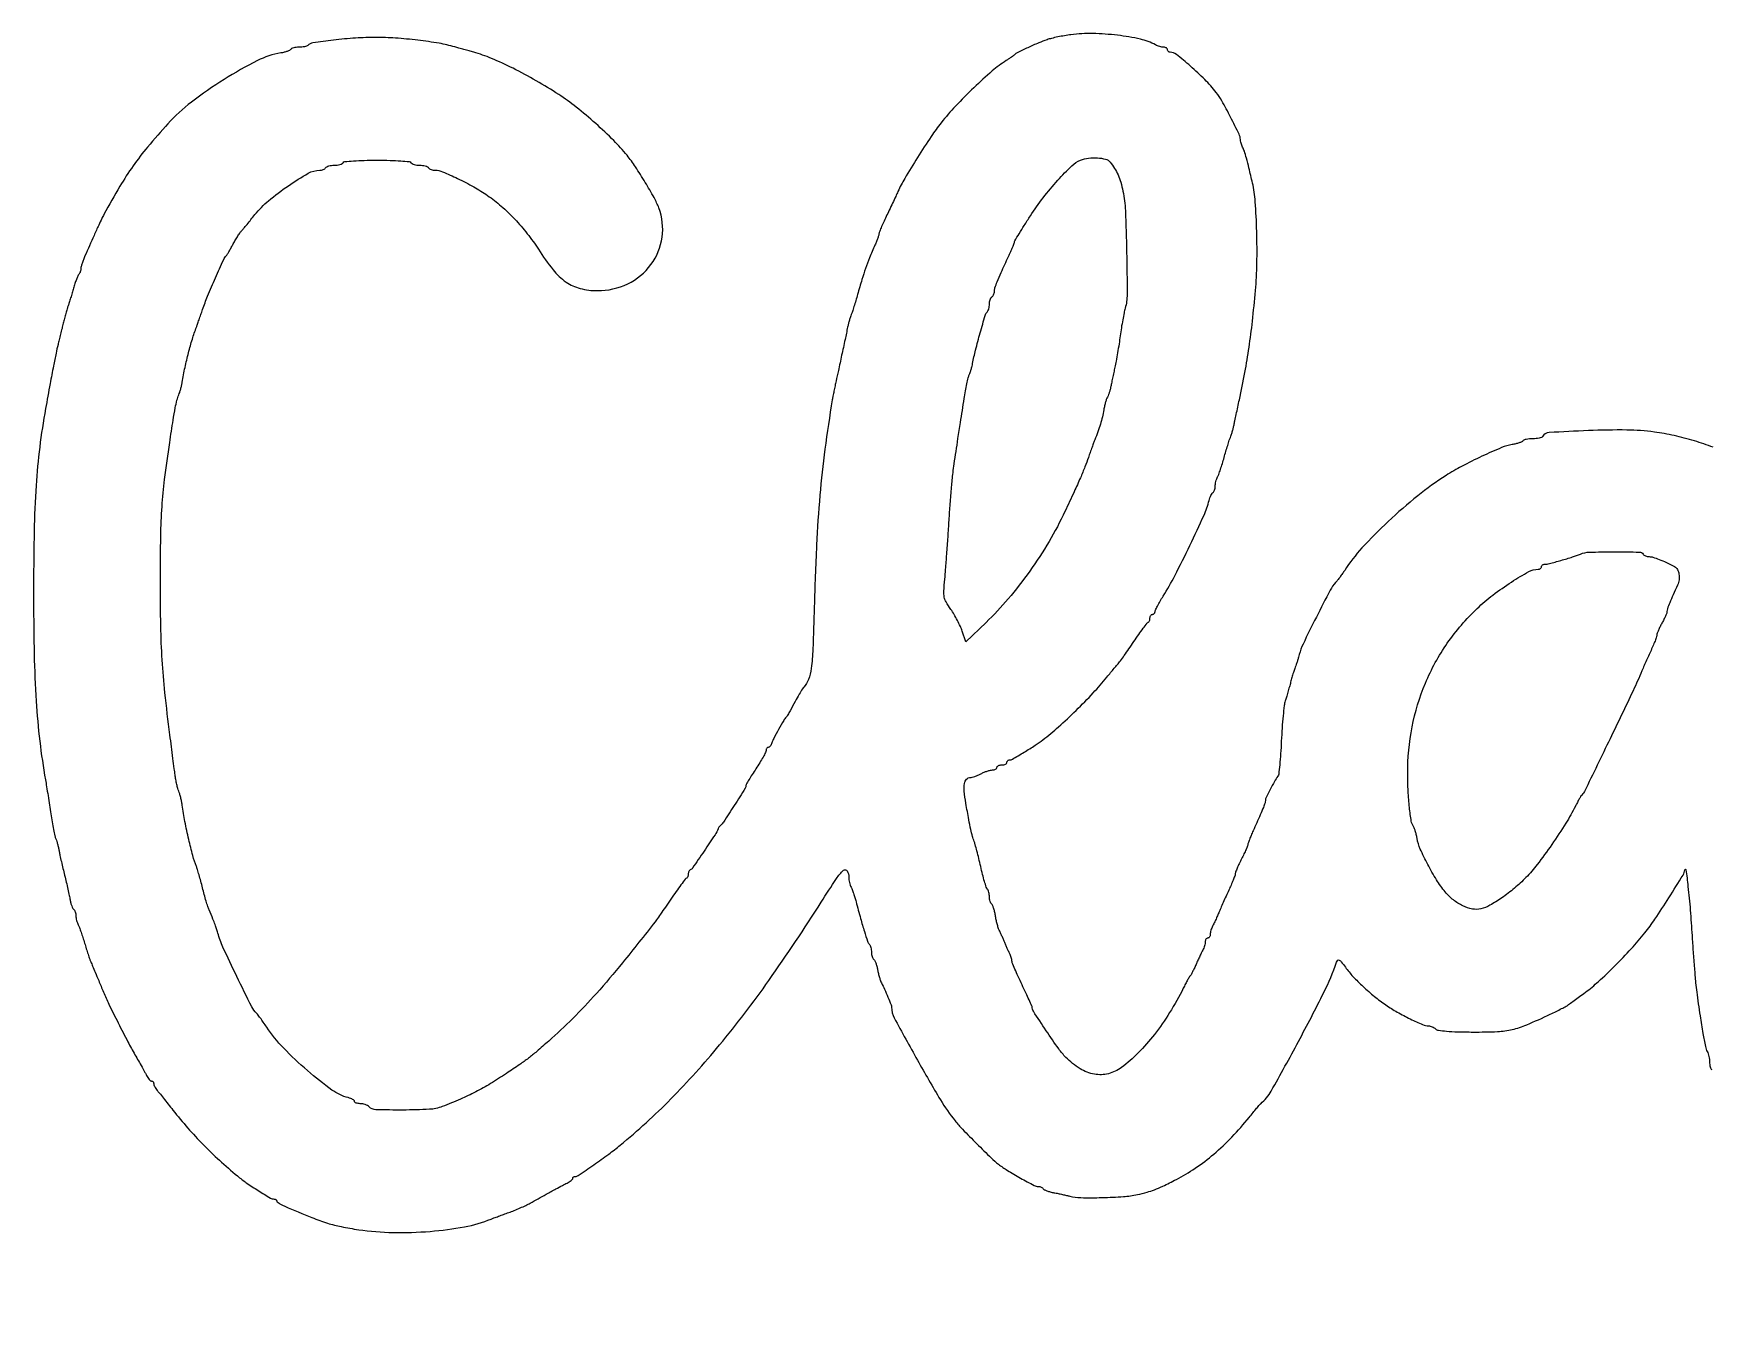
# Model space of a CAD drawing. Extents: x 1 to 218, y 1 to 45.
# Drawn here: x 0.9 to 57.5, y 0.8 to 44.6 of the extents above; entities that cross this region are included whole.
import ezdxf

# ---------------------------------------------------------------- set-up
doc = ezdxf.new("R2010")
doc.units = 0

msp = doc.modelspace()

# ---------------------------------------------------------------- linework, layer by layer
for points in [[(88.406963, 14.735047, 0.000001), (89.111667, 15.082337, 0.004139)], [(87.218272, 14.149251, 0.000001), (87.760338, 14.416383, 0.000002)], [(57.519023, 30.614107, 0.018929), (56.888415, 30.830251, 0.01827), (56.207871, 31.008245, 0.020465), (55.541333, 31.128403, 0.032178), (54.611547, 31.196489, 0.012278), (53.312481, 31.175977, 0.005107), (51.98859, 31.108988, 0.243777), (51.766264, 30.976023, -0.170634), (51.731349, 30.947834, -0.031307), (51.650424, 30.924686, -0.030453), (51.547927, 30.908658, -0.023562), (51.435, 30.903333, 0.023836), (51.322035, 30.897945, 0.030712), (51.219421, 30.881729, 0.031675), (51.138394, 30.858302, 0.169709), (51.103207, 30.829788, -0.149716), (51.067161, 30.798173, -0.022868), (50.977288, 30.762585, -0.023864), (50.863996, 30.729565, -0.018656), (50.738376, 30.704288, 0.059373), (50.38213, 30.601899, 0.009598), (49.721632, 30.308782, 0.011373), (49.038327, 29.970571, 0.022009), (48.511244, 29.664311, 0.026664), (47.555214, 28.976447, 0.018948), (46.557857, 28.110653, 0.019156), (45.675723, 27.2184, 0.042322), (45.091402, 26.460507, -0.010628), (45.018619, 26.352611, -0.00791), (44.933918, 26.23657, -0.008002), (44.850521, 26.129635, -0.017919), (44.783049, 26.051799, 0.067681), (44.603356, 25.797343, 0.003354), (44.135397, 24.882919, 0.003966), (43.686875, 23.973905, 0.052359), (43.560089, 23.622, -0.010209), (43.535086, 23.528616, -0.006825), (43.502845, 23.422769, -0.006874), (43.46877, 23.32099, -0.01341), (43.438329, 23.241, 0.017869), (43.404956, 23.150894, 0.005165), (43.35987, 23.00949, 0.005187), (43.312323, 22.848953, 0.005511), (43.269103, 22.690667, -0.003196), (43.225015, 22.526205, -0.002448), (43.174792, 22.346973, -0.002475), (43.12613, 22.179669, -0.005855), (43.087811, 22.055667, 0.047329), (43.053107, 21.898132, 0.006038), (43.014925, 21.552958, 0.007026), (42.980226, 21.141043, 0.005797), (42.954501, 20.701, -0.005083), (42.930098, 20.273098, -0.007536), (42.899259, 19.898783, -0.003839), (42.866079, 19.583807, -0.134691), (42.838831, 19.515667, 0.031935), (42.722433, 19.339669, 0.010992), (42.57643, 19.071451, 0.006872), (42.440531, 18.799052, 0.112729), (42.418, 18.700387, -0.080038), (42.403868, 18.612668, -0.015966), (42.349077, 18.463219, -0.008141), (42.243199, 18.212523, -0.001027), (42.004518, 17.675089, 0.005473), (41.935854, 17.516698, 0.00753), (41.877865, 17.372787, 0.005075), (41.832467, 17.251383, 0.085757), (41.824979, 17.209423, -0.097377), (41.816475, 17.167394, -0.005204), (41.762656, 17.041573, -0.007995), (41.694288, 16.892732, -0.005729), (41.613312, 16.728484, 0.007438), (41.532379, 16.562898, 0.009894), (41.464073, 16.409925, 0.00749), (41.411709, 16.280774, 0.092819), (41.402, 16.228923, -0.086728), (41.392856, 16.176601, -0.00678), (41.342793, 16.043439, -0.00908), (41.277642, 15.885536, -0.006816), (41.200445, 15.714106, 0.002658), (41.11296, 15.524067, 0.001877), (41.016615, 15.309683, 0.001894), (40.926059, 15.104047, 0.003995), (40.857676, 14.943667, -0.004274), (40.797702, 14.803224, -0.004052), (40.734279, 14.661297, -0.004025), (40.676143, 14.536647, -0.014213), (40.635898, 14.457982, 0.031059), (40.605047, 14.392313, 0.023074), (40.578999, 14.316507, 0.023498), (40.561038, 14.242419, 0.047749), (40.555333, 14.182816, -0.064244), (40.549012, 14.133822, -0.081991), (40.530462, 14.09231, -0.098698), (40.502955, 14.064538, -0.149454), (40.470667, 14.054667, 0.149454), (40.438378, 14.044795, 0.098698), (40.410871, 14.017023, 0.081991), (40.392321, 13.975512, 0.064244), (40.386, 13.926518, -0.047749), (40.380295, 13.866914, -0.023498), (40.362334, 13.792826, -0.023074), (40.336287, 13.71702, -0.031059), (40.305435, 13.651351, 0.012041), (40.264775, 13.572719, 0.003382), (40.205103, 13.448037, 0.003408), (40.139531, 13.306109, 0.003585), (40.077013, 13.165667, -0.006482), (40.016972, 13.032865, -0.008663), (39.958858, 12.914048, -0.006388), (39.907473, 12.81654, -0.084477), (39.882411, 12.784667, 0.076713), (39.856077, 12.752217, 0.004619), (39.793545, 12.64285, 0.00683), (39.721768, 12.51036, 0.004988), (39.64553, 12.361333, -0.023098), (39.186037, 11.538076, -0.026732), (38.67263, 10.801483, -0.028746), (38.124968, 10.176604, -0.039951), (37.562661, 9.689537, -0.095146), (37.118337, 9.478051, -0.108867), (36.648958, 9.460374, -0.094846), (36.166213, 9.646706, -0.057038), (35.683931, 10.029931, -0.042635), (35.44453, 10.314055, -0.00641), (35.022021, 10.928807, -0.002975), (34.588211, 11.586097, -0.145366), (34.544, 11.734952, 0.106726), (34.539101, 11.75764, 0.00056), (34.444517, 11.965843, 0.00245), (34.335154, 12.202777, 0.001548), (34.205333, 12.478223, -0.004766), (34.075584, 12.758175, -0.006795), (33.96615, 13.009358, -0.004009), (33.878859, 13.222159, -0.095602), (33.866667, 13.285344, 0.05485), (33.861571, 13.331658, 0.020344), (33.844698, 13.395121, 0.019873), (33.820507, 13.463443, 0.022644), (33.791878, 13.526649, -0.009137), (33.755989, 13.600508, -0.003443), (33.708385, 13.705093, -0.003409), (33.658126, 13.819646, -0.004145), (33.612667, 13.927667, 0.003996), (33.567323, 14.035502, 0.003321), (33.517416, 14.149492, 0.003352), (33.470308, 14.253296, 0.009059), (33.435047, 14.326136, -0.041111), (33.403196, 14.404334, -0.011997), (33.367182, 14.529287, -0.011968), (33.333253, 14.672456, -0.012549), (33.306804, 14.814845, 0.017381), (33.280347, 14.949992, 0.022666), (33.246324, 15.071317, 0.021151), (33.209961, 15.167623, 0.154691), (33.178212, 15.20454, -0.13537), (33.149912, 15.235033, -0.044014), (33.126271, 15.292377, -0.040136), (33.110093, 15.363769, -0.035669), (33.104667, 15.43973, 0.033044), (33.09947, 15.518271, 0.030791), (33.083958, 15.597359, 0.032222), (33.06128, 15.665864, 0.084092), (33.034167, 15.7099, -0.102316), (32.999847, 15.770437, -0.00656), (32.939729, 15.965673, -0.009378), (32.875031, 16.202354, -0.006834), (32.811673, 16.467667, 0.003776), (32.748534, 16.73941, 0.004443), (32.68451, 16.995775, 0.003914), (32.626842, 17.211297, 0.027469), (32.592217, 17.314333, -0.027967), (32.534504, 17.486635, -0.013208), (32.478546, 17.714442, -0.008092), (32.411386, 18.048713, -0.001978), (32.311849, 18.601564, -0.019064), (32.256299, 19.007329, -0.067839), (32.266122, 19.268899, -0.139115), (32.337204, 19.41625, -0.214418), (32.464196, 19.473333, 0.067888), (32.523426, 19.481413, 0.017643), (32.615321, 19.510486, 0.017608), (32.718678, 19.551399, 0.017153), (32.819822, 19.599812, -0.021857), (32.923543, 19.648264, -0.019755), (33.03462, 19.68929, -0.020209), (33.137045, 19.718066, -0.057552), (33.2105, 19.726812, 0.055175), (33.267179, 19.733287, 0.074587), (33.315143, 19.752051, 0.093877), (33.347324, 19.779655, 0.170265), (33.358667, 19.812, -0.191087), (33.371492, 19.844333, -0.088204), (33.408408, 19.871796, -0.068025), (33.463195, 19.890427, -0.048028), (33.528, 19.896667, 0.048028), (33.592805, 19.902906, 0.068025), (33.647592, 19.921537, 0.088204), (33.684508, 19.949001, 0.191087), (33.697333, 19.981333, -0.103937), (33.704122, 20.01364, -0.098969), (33.723399, 20.041129, -0.096718), (33.752196, 20.059551, -0.094347), (33.786067, 20.066, 0.132731), (33.881133, 20.091689, 0.003248), (34.274604, 20.324528, 0.007719), (34.653479, 20.5601, 0.021027), (34.911599, 20.741952, 0.018831), (35.436957, 21.178616, 0.011117), (36.032061, 21.73675, 0.011083), (36.607032, 22.326104, 0.017399), (37.071511, 22.859886, -0.001747), (37.196379, 23.012797, -0.002033), (37.316185, 23.157265, -0.001804), (37.418489, 23.27872, -0.012211), (37.470777, 23.337378, 0.03194), (37.525318, 23.403648, 0.002542), (37.65731, 23.588663, 0.003436), (37.812255, 23.811437, 0.002627), (37.978777, 24.057158, -0.004603), (38.143385, 24.298, -0.006837), (38.292329, 24.505566, -0.003367), (38.421812, 24.67845, -0.126419), (38.459833, 24.708556, 0.12921), (38.484171, 24.728045, 0.058488), (38.50468, 24.763721, 0.052342), (38.518624, 24.808748, 0.048968), (38.523333, 24.856722, -0.068857), (38.529677, 24.902566, -0.085122), (38.548204, 24.941433, -0.099913), (38.575713, 24.967421, -0.140362), (38.608, 24.976667, 0.103937), (38.640306, 24.983456, 0.098969), (38.667796, 25.002732, 0.096718), (38.686218, 25.03153, 0.094347), (38.692667, 25.0654, -0.112308), (38.70515, 25.120276, -0.008492), (38.773854, 25.257446, -0.011371), (38.863188, 25.4194, -0.008401), (38.96905, 25.594567, 0.021014), (39.359678, 26.279366, 0.007153), (39.870283, 27.304633, 0.005785), (40.345467, 28.324052, 0.044708), (40.518421, 28.820457, -0.024597), (40.545268, 28.90878, -0.027445), (40.579854, 28.990778, -0.028293), (40.616702, 29.056561, -0.11299), (40.649379, 29.088797, 0.121756), (40.678292, 29.118322, 0.047879), (40.702551, 29.17027, 0.043722), (40.719098, 29.234056, 0.041633), (40.724667, 29.300812, -0.038817), (40.730424, 29.374863, -0.023638), (40.74808, 29.460873, -0.023619), (40.773823, 29.545, -0.038169), (40.80437, 29.613316, 0.03646), (40.843579, 29.700203, 0.006698), (40.901913, 29.866372, 0.007165), (40.964894, 30.063065, 0.006463), (41.024505, 30.268333, -0.003785), (41.083392, 30.475238, -0.004035), (41.144195, 30.67685, -0.003839), (41.199215, 30.849409, -0.01869), (41.234758, 30.945667, 0.018839), (41.265285, 31.02842, 0.008311), (41.299653, 31.139871, 0.008212), (41.332219, 31.259362, 0.010933), (41.357633, 31.369, -0.00089), (41.386272, 31.504899, -0.000234), (41.432637, 31.722483, -0.000238), (41.485652, 31.970133, -0.000244), (41.538461, 32.215667, 0.007019), (41.724598, 33.14198, 0.009388), (41.865815, 33.987501, 0.008977), (41.979663, 34.8668, 0.005632), (42.082719, 35.898667, 0.017801), (42.131194, 36.817998, 0.011181), (42.125512, 37.894361, 0.010618), (42.076284, 38.900747, 0.038972), (41.982287, 39.531148, 0.002517), (41.862912, 40.038797, 0.008251), (41.77682, 40.372489, 0.011771), (41.707723, 40.601917, 0.040838), (41.647748, 40.744684, -0.026186), (41.618492, 40.808988, -0.021229), (41.59378, 40.880629, -0.021725), (41.57665, 40.948774, -0.05075), (41.571333, 41.001024, 0.114284), (41.531377, 41.173555, 0.004592), (41.241526, 41.752249, 0.007808), (40.946817, 42.305914, 0.04224), (40.75773, 42.588816, 0.02703), (40.372201, 43.021644, 0.017959), (39.887088, 43.476454, 0.012099), (39.413004, 43.870179, 0.168792), (39.206316, 43.942, -0.092633), (39.171839, 43.948443, -0.096207), (39.14253, 43.966871, -0.099299), (39.122915, 43.994362, -0.105836), (39.116, 44.026667, 0.149454), (39.106128, 44.058955, 0.098698), (39.078356, 44.086462, 0.081991), (39.036845, 44.105012, 0.064244), (38.987851, 44.111333, -0.047243), (38.928247, 44.116978, -0.023281), (38.85416, 44.134746, -0.022868), (38.778353, 44.160515, -0.030857), (38.712684, 44.191037, 0.069346), (38.198086, 44.383743, 0.025173), (37.428033, 44.515538, 0.025186), (36.594475, 44.572986, 0.036263), (35.856333, 44.533055, 0.010525), (35.640122, 44.500911, 0.008623), (35.41051, 44.457731, 0.00873), (35.200721, 44.410688, 0.022644), (35.052, 44.367387, 0.018352), (34.769017, 44.259153, 0.008137), (34.403594, 44.096718, 0.004533), (34.047024, 43.927273, 0.092259), (33.951333, 43.85652, -0.046891), (33.922671, 43.831025, -0.005198), (33.851399, 43.779836, -0.006297), (33.764974, 43.720726, -0.00506), (33.670579, 43.659265, 0.036158), (33.202593, 43.311325, 0.012679), (32.58179, 42.747931, 0.012922), (31.961704, 42.124414, 0.021615), (31.477702, 41.565365, 0.020719), (31.141614, 41.103361, 0.006734), (30.683106, 40.394308, 0.006371), (30.248961, 39.682699, 0.027431), (30.019927, 39.243, -0.002419), (29.944138, 39.077836, -0.000999), (29.840017, 38.854962, -0.000988), (29.72741, 38.616399, -0.001272), (29.622917, 38.397594, 0.005233), (29.529601, 38.198145, 0.007366), (29.450886, 38.018227, 0.004608), (29.388612, 37.866066, 0.095099), (29.379333, 37.817723, -0.076997), (29.372468, 37.773405, -0.008395), (29.339491, 37.675267, -0.01012), (29.29564, 37.559187, -0.008007), (29.243701, 37.435462, 0.006609), (29.061985, 37.005961, 0.012135), (28.927208, 36.650875, 0.011351), (28.804151, 36.274238, 0.00502), (28.657971, 35.771667, -0.003679), (28.598392, 35.564762, -0.003923), (28.537003, 35.36315, -0.003731), (28.481558, 35.190583, -0.018188), (28.445909, 35.094333, 0.018839), (28.415381, 35.01158, 0.008311), (28.381013, 34.900129, 0.008212), (28.348448, 34.780638, 0.010933), (28.323033, 34.671, -0.000915), (28.234342, 34.250244, -0.000456), (28.120532, 33.717564, -0.000442), (28.009277, 33.201386, -0.001344), (27.932372, 32.850667, 0.002962), (27.896865, 32.6862, 0.002305), (27.860144, 32.506973, 0.002331), (27.827466, 32.339601, 0.005653), (27.805316, 32.215667, 0.008705), (27.556632, 30.549186, 0.010914), (27.386834, 28.996113, 0.009824), (27.273143, 27.312415, 0.005269), (27.195588, 25.230667, -0.00283), (27.149396, 23.803724, -0.023185), (27.094508, 23.154794, -0.054335), (27.002544, 22.777862, -0.109821), (26.839333, 22.521333, 0.06344), (26.798773, 22.46893, 0.003251), (26.690907, 22.282907, 0.004507), (26.554083, 22.038273, 0.002068), (26.379902, 21.717, -0.008148), (26.341995, 21.649067, -0.009134), (26.303267, 21.584973, -0.00853), (26.268429, 21.531666, -0.047406), (26.246667, 21.505333, 0.064777), (26.166423, 21.401087, 0.005141), (25.99395, 21.097304, 0.006251), (25.830208, 20.792951, 0.043858), (25.765687, 20.6375, -0.043026), (25.742266, 20.580806, -0.052379), (25.710686, 20.532857, -0.061148), (25.67616, 20.499939, -0.161233), (25.644125, 20.489333, 0.140064), (25.615583, 20.481178, 0.099643), (25.591224, 20.458245, 0.084986), (25.574771, 20.423951, 0.068915), (25.569064, 20.3835, -0.116785), (25.553523, 20.318607, -0.009063), (25.469549, 20.15953, -0.011994), (25.360197, 19.97196, -0.008867), (25.230667, 19.769667, 0.005115), (25.101084, 19.570598, 0.007543), (24.991785, 19.393014, 0.003939), (24.903167, 19.241336, 0.129836), (24.892269, 19.200807, -0.139985), (24.865991, 19.110303, -0.001365), (24.499245, 18.529837, -0.001976), (24.13735, 17.965435, -0.08952), (24.042969, 17.864667, 0.051604), (24.018716, 17.842403, 0.026019), (23.992805, 17.809898, 0.025528), (23.969278, 17.773185, 0.03442), (23.952119, 17.737667, -0.050543), (23.847781, 17.538343, -0.003238), (23.481854, 16.991482, -0.001417), (23.088069, 16.414679, -0.146306), (23.013749, 16.354778, 0.119374), (22.987305, 16.33568, 0.063197), (22.96496, 16.301685, 0.057357), (22.949806, 16.258938, 0.056581), (22.944667, 16.213667, -0.051935), (22.939951, 16.168393, -0.053877), (22.926014, 16.125649, -0.05973), (22.905492, 16.091582, -0.123391), (22.881167, 16.072556, 0.125789), (22.842659, 16.042142, 0.002854), (22.700458, 15.853657, 0.006226), (22.536997, 15.628606, 0.004153), (22.355157, 15.367, -0.000743), (22.173195, 15.101368, -0.001029), (22.00919, 14.863762, -0.000635), (21.8705, 14.664256, -0.012926), (21.826878, 14.605, -0.005394), (20.729663, 13.223571, -0.011505), (19.84608, 12.185186, -0.014199), (19.051371, 11.343051, -0.015955), (18.239577, 10.580606, -0.004022), (17.832173, 10.227509, -0.012784), (17.552036, 10.000742, -0.012827), (17.261164, 9.788984, -0.004071), (16.817057, 9.488088, -0.011429), (16.274141, 9.144304, -0.016396), (15.776878, 8.866913, -0.016187), (15.257641, 8.620129, -0.010737), (14.647333, 8.369378, -0.079223), (14.211058, 8.276278, -0.012167), (13.321671, 8.251551, -0.007784), (12.407299, 8.262621, -0.191793), (12.179249, 8.360833, 0.073222), (12.124685, 8.401413, 0.038686), (12.047337, 8.435578, 0.037474), (11.961054, 8.458873, 0.047231), (11.878733, 8.466667, -0.03692), (11.804156, 8.472181, -0.055607), (11.741203, 8.488841, -0.07293), (11.698146, 8.513233, -0.23145), (11.684, 8.542155, 0.20572), (11.669999, 8.574743, 0.051872), (11.623212, 8.610725, 0.044284), (11.556296, 8.644165, 0.032264), (11.477063, 8.669581, -0.095789), (10.924143, 8.927793, -0.021139), (10.100082, 9.580881, -0.022972), (9.2909, 10.34747, -0.04275), (8.722395, 11.049, 0.002883), (8.609005, 11.21426, 0.004042), (8.505705, 11.360433, 0.002436), (8.417222, 11.48226, 0.053413), (8.387588, 11.514731, -0.096071), (8.218262, 11.735205, -0.003018), (7.714953, 12.757905, -0.005153), (7.247272, 13.748761, -0.041031), (7.07451, 14.224, 0.011352), (7.031363, 14.368928, 0.012581), (6.983016, 14.506816, 0.007686), (6.910924, 14.688494, 0.001573), (6.777588, 15.007167, -0.02284), (6.737914, 15.114599, -0.004975), (6.679908, 15.303368, -0.005174), (6.617171, 15.523335, -0.004938), (6.557981, 15.748, 0.003741), (6.49977, 15.971112, 0.00411), (6.439971, 16.186415, 0.00384), (6.385946, 16.369584, 0.020668), (6.351711, 16.467667, -0.028102), (6.229379, 16.835623, -0.009501), (6.091946, 17.383499, -0.009559), (5.965281, 17.98468, -0.012289), (5.873074, 18.542, 0.014449), (5.851691, 18.667866, 0.011834), (5.821795, 18.801027, 0.012008), (5.788447, 18.922217, 0.03063), (5.756889, 19.007667, -0.037125), (5.724853, 19.097999, -0.011251), (5.689691, 19.239177, -0.011202), (5.657285, 19.399713, -0.011979), (5.632905, 19.558, -0.000041), (5.605961, 19.766055, -0.00001), (5.561054, 20.113096, -0.00001), (5.509458, 20.511955, -0.00001), (5.457638, 20.912667, -0.005428), (5.289672, 22.332773, -0.011409), (5.1964, 23.439786, -0.010913), (5.151427, 24.580183, -0.004551), (5.138358, 26.119667, -0.003824), (5.150795, 27.624866, -0.012799), (5.19175, 28.61094, -0.014404), (5.280374, 29.532122, -0.005908), (5.451316, 30.776333, -0.001547), (5.566813, 31.533119, -0.008361), (5.637692, 31.942925, -0.015209), (5.695528, 32.203519, -0.039733), (5.757333, 32.385, 0.024292), (5.78841, 32.467789, 0.010903), (5.821501, 32.579204, 0.010764), (5.851425, 32.698695, 0.014398), (5.873087, 32.808333, -0.010636), (5.968235, 33.309724, -0.010811), (6.08416, 33.803872, -0.011315), (6.21444, 34.266177, -0.015986), (6.352776, 34.671, 0.004765), (6.386568, 34.763083, 0.001174), (6.44026, 34.914946, 0.001202), (6.50093, 35.089174, 0.001202), (6.560752, 35.263667, -0.016001), (6.731058, 35.716301, -0.006232), (6.994135, 36.331099, -0.002867), (7.272128, 36.949398, -0.092306), (7.366676, 37.084, 0.063322), (7.391164, 37.114912, 0.004586), (7.446745, 37.208841, 0.006362), (7.510774, 37.322662, 0.004769), (7.578477, 37.449544, -0.011101), (7.652314, 37.583799, -0.009904), (7.734803, 37.719916, -0.009989), (7.813811, 37.839302, -0.030125), (7.874, 37.916087, 0.007038), (7.943178, 37.996412, 0.001549), (8.05955, 38.136324, 0.001612), (8.193073, 38.298937, 0.001549), (8.327318, 38.464553, -0.049089), (8.787125, 38.932936, -0.024059), (9.454172, 39.438377, -0.020735), (10.125944, 39.858475, -0.129149), (10.514837, 39.962145, 0.053235), (10.573483, 39.968623, 0.048678), (10.631321, 39.987384, 0.051918), (10.679895, 40.014854, 0.10003), (10.710333, 40.047333, -0.144823), (10.746831, 40.079968, -0.04093), (10.818966, 40.107129, -0.037579), (10.909424, 40.125765, -0.032024), (11.006667, 40.132, 0.032024), (11.103909, 40.138235, 0.037579), (11.194367, 40.156871, 0.04093), (11.266502, 40.184032, 0.144823), (11.303, 40.216667, -0.232996), (11.359733, 40.252188, -0.006909), (11.647519, 40.277508, -0.011895), (12.006867, 40.295545, -0.006591), (12.446, 40.301333, -0.006591), (12.885133, 40.295545, -0.011895), (13.244481, 40.277508, -0.006909), (13.532267, 40.252188, -0.232996), (13.589, 40.216667, 0.144823), (13.625498, 40.184032, 0.04093), (13.697633, 40.156871, 0.037579), (13.788091, 40.138235, 0.032024), (13.885333, 40.132, -0.032024), (13.982576, 40.125765, -0.037579), (14.073034, 40.107129, -0.04093), (14.145169, 40.079968, -0.144823), (14.181667, 40.047333, 0.115841), (14.214081, 40.014843, 0.049307), (14.269558, 39.987538, 0.045225), (14.337181, 39.968935, 0.044547), (14.407392, 39.962667, -0.100357), (14.656912, 39.912075, -0.012456), (15.164254, 39.682462, -0.015585), (15.706421, 39.399461, -0.021716), (16.171333, 39.110782, -0.029806), (16.63443, 38.752344, -0.023749), (17.089922, 38.31439, -0.023115), (17.515241, 37.820877, -0.023924), (17.888022, 37.295667, 0.026546), (18.384115, 36.604428, 0.071098), (18.825125, 36.190889, 0.089899), (19.298381, 35.972703, 0.063253), (19.881276, 35.898667, 0.112503), (20.901767, 36.131227, 0.121615), (21.687226, 36.779721, 0.125775), (22.063809, 37.700185, 0.125315), (21.953284, 38.689836, 0.035778), (21.793339, 39.036687, 0.010034), (21.49476, 39.553756, 0.01055), (21.163627, 40.076291, 0.022036), (20.879912, 40.465413, 0.028191), (20.435428, 40.961657, 0.014134), (19.822531, 41.539225, 0.014096), (19.164195, 42.092917, 0.023165), (18.573927, 42.51857, 0.014472), (17.814471, 42.98367, 0.014803), (17.034996, 43.400382, 0.015706), (16.305662, 43.734811, 0.031201), (15.705667, 43.94445, -0.000267), (15.554442, 43.987003, -0.000172), (15.379435, 44.036413, -0.000173), (15.208445, 44.084817, -0.000328), (15.070667, 44.123969, 0.027509), (14.537429, 44.244621, 0.012075), (13.820535, 44.348109, 0.012033), (13.066008, 44.42012, 0.017953), (12.403667, 44.443433, 0.016576), (11.722854, 44.420366, 0.012421), (10.975751, 44.351546, 0.006695), (10.282566, 44.260859, 0.161872), (10.110367, 44.174589, -0.11606), (10.070863, 44.150134, -0.028548), (9.996693, 44.129915, -0.027692), (9.90678, 44.115986, -0.024586), (9.812219, 44.111333, 0.02885), (9.718978, 44.105949, 0.035109), (9.633027, 44.089815, 0.03774), (9.564837, 44.066367, 0.153844), (9.532053, 44.038078, -0.142894), (9.497409, 44.006864, -0.025584), (9.416358, 43.972756, -0.025798), (9.314212, 43.941651, -0.020785), (9.201775, 43.918574, 0.077259), (8.408219, 43.659916, 0.022652), (7.288883, 43.027033, 0.023512), (6.184441, 42.260187, 0.04504), (5.391095, 41.530032, 0.009676), (4.70597, 40.744897, 0.020794), (4.21577, 40.108759, 0.02019), (3.771429, 39.422483, 0.008615), (3.230693, 38.471433, 0.013977), (3.159648, 38.332197, 0.004044), (3.057777, 38.11341, 0.002193), (2.897979, 37.758721, 0.00036), (2.592445, 37.071204, 0.012832), (2.539957, 36.944168, 0.013958), (2.49561, 36.818091, 0.013522), (2.463674, 36.708386, 0.064146), (2.455333, 36.643638, -0.049824), (2.450215, 36.5924, -0.034781), (2.434787, 36.536364, -0.035191), (2.412192, 36.484171, -0.059284), (2.385389, 36.444767, 0.07529), (2.352036, 36.392209, 0.011209), (2.30391, 36.276042, 0.0124), (2.253175, 36.135103, 0.010398), (2.206236, 35.983333, -0.002546), (2.159086, 35.821947, -0.002166), (2.107715, 35.652075, -0.002182), (2.059605, 35.497841, -0.006162), (2.024202, 35.390667, 0.010988), (1.989928, 35.28345, 0.003939), (1.945666, 35.129258, 0.003905), (1.899773, 34.959386, 0.004614), (1.859111, 34.798, -0.000428), (1.817667, 34.627501, -0.000274), (1.769228, 34.429435, -0.000275), (1.721547, 34.235389, -0.000513), (1.682692, 34.078333, 0.009674), (1.616621, 33.788596, 0.003134), (1.529873, 33.357535, 0.002322), (1.416903, 32.762686, 0.000847), (1.262269, 31.919333, 0.014154), (1.064095, 30.619894, 0.014517), (0.94175, 29.322236, 0.011507), (0.87715, 27.783538, 0.004736), (0.857377, 25.696333, 0.005041), (0.878166, 23.634226, 0.010856), (0.944655, 22.047272, 0.013355), (1.066886, 20.697224, 0.014379), (1.258978, 19.388667, -0.003034), (1.297403, 19.16271, -0.001305), (1.346049, 18.860823, -0.001291), (1.396184, 18.539065, -0.001706), (1.440101, 18.245667, 0.006139), (1.483242, 17.973924, 0.007209), (1.530991, 17.717558, 0.006425), (1.577165, 17.50241, 0.04364), (1.610459, 17.399, -0.023642), (1.640811, 17.316218, -0.010572), (1.673215, 17.204796, -0.010438), (1.702583, 17.085305, -0.01394), (1.723924, 16.975667, 0.01135), (1.749213, 16.84206, 0.003186), (1.794761, 16.634619, 0.003211), (1.849277, 16.400661, 0.003377), (1.90591, 16.171333, -0.003787), (1.962739, 15.940396, -0.003461), (2.017844, 15.7016, -0.003461), (2.064108, 15.487642, -0.011267), (2.090571, 15.345049, 0.022037), (2.11325, 15.235989, 0.026868), (2.144337, 15.136485, 0.027068), (2.178744, 15.057466, 0.138994), (2.210688, 15.022552, -0.121728), (2.23961, 14.99302, -0.047886), (2.263877, 14.941068, -0.043729), (2.28043, 14.877279, -0.041647), (2.286, 14.810521, 0.03826), (2.291675, 14.736471, 0.023331), (2.309076, 14.65046, 0.023319), (2.334448, 14.56633, 0.037818), (2.364556, 14.498018, -0.031875), (2.403235, 14.41301, -0.006471), (2.460098, 14.257397, -0.006799), (2.521515, 14.074394, -0.006325), (2.579491, 13.885333, 0.0041), (2.637042, 13.694635, 0.004218), (2.697183, 13.506715, 0.004084), (2.752025, 13.34467, 0.017841), (2.788635, 13.250333, -0.001672), (2.848256, 13.1103, -0.000531), (2.936202, 12.90119, -0.00041), (3.054273, 12.618964, -0.000166), (3.214665, 12.234333, 0.014092), (3.39737, 11.828401, 0.00372), (3.712467, 11.190093, 0.003856), (4.040779, 10.549647, 0.011455), (4.279202, 10.117667, -0.001863), (4.39953, 9.909208, -0.001948), (4.516511, 9.702932, -0.001869), (4.616204, 9.52397, -0.00862), (4.671738, 9.419167, 0.027589), (4.714002, 9.346234, 0.035495), (4.760965, 9.284626, 0.038302), (4.805912, 9.240872, 0.175618), (4.83959, 9.228667, -0.117011), (4.866701, 9.222234, -0.100548), (4.889788, 9.20408, -0.092901), (4.905287, 9.176933, -0.083565), (4.910667, 9.144968, 0.093415), (4.918599, 9.102879, 0.02662), (4.94619, 9.042047, 0.025812), (4.985311, 8.975376, 0.024774), (5.031596, 8.912134, -0.0021), (5.101827, 8.824775, -0.000344), (5.236922, 8.655041, -0.000379), (5.395599, 8.455085, -0.000334), (5.560763, 8.246345, 0.012744), (6.061214, 7.645142, 0.013942), (6.577319, 7.088432, 0.013786), (7.129029, 6.555831, 0.011903), (7.736421, 6.026962, 0.022159), (8.035006, 5.800782, 0.010434), (8.439035, 5.534275, 0.005358), (8.846108, 5.283842, 0.136032), (8.9706, 5.249333, -0.070429), (9.004512, 5.244533, -0.08611), (9.033268, 5.230534, -0.100195), (9.052493, 5.20974, -0.137484), (9.059333, 5.185335, 0.226202), (9.074271, 5.154007, 0.025002), (9.140164, 5.105865, 0.026574), (9.229089, 5.05402, 0.018426), (9.3345, 5.00467, 0.004077), (10.247576, 4.626292, 0.019516), (10.777966, 4.435279, 0.027246), (11.236258, 4.317197, 0.013604), (11.82668, 4.215551, 0.030886), (12.985673, 4.120848, 0.025007), (14.233124, 4.158564, 0.025731), (15.399225, 4.313009, 0.050285), (16.298333, 4.575075, -0.006132), (16.390442, 4.610995, -0.001519), (16.542279, 4.667547, -0.001553), (16.716507, 4.731223, -0.001557), (16.891, 4.793767, 0.010397), (17.074739, 4.863315, 0.007475), (17.277027, 4.948268, 0.007554), (17.467163, 5.034928, 0.016143), (17.610667, 5.108736, -0.000371), (18.154604, 5.410555, -0.001568), (18.481324, 5.590191, -0.002542), (18.701638, 5.708975, -0.006964), (18.858839, 5.789913, 0.024839), (18.931578, 5.830716, 0.032833), (18.993108, 5.87525, 0.034513), (19.037336, 5.917385, 0.184614), (19.049339, 5.947833, -0.133792), (19.056209, 5.972051, -0.099279), (19.075058, 5.99268, -0.086377), (19.103064, 6.006564, -0.072103), (19.135963, 6.011333, 0.151124), (19.236428, 6.042408, 0.002195), (19.75564, 6.400941, 0.006724), (20.261567, 6.763795, 0.01308), (20.653612, 7.069188, 0.026249), (22.355752, 8.624747, 0.021755), (24.001123, 10.447215, 0.019205), (25.666027, 12.626114, 0.012432), (27.429534, 15.264529, -0.005151), (27.947943, 16.06512, -0.062914), (28.185549, 16.341221, -0.479702), (28.304404, 16.322038, -0.128057), (28.362037, 16.106684, 0.032567), (28.368093, 16.02257, 0.022147), (28.385399, 15.928146, 0.022369), (28.410343, 15.838118, 0.041102), (28.439748, 15.768018, -0.029192), (28.475049, 15.689175, -0.008639), (28.519826, 15.564703, -0.008638), (28.56541, 15.422776, -0.009207), (28.605048, 15.282333, 0.003639), (28.759635, 14.710315, 0.007984), (28.888063, 14.275489, 0.006396), (28.994931, 13.948576, 0.099616), (29.053945, 13.847233, -0.084492), (29.081397, 13.803183, -0.032611), (29.104363, 13.734692, -0.031143), (29.120071, 13.655605, -0.033463), (29.125333, 13.577063, 0.036385), (29.130873, 13.501034, 0.040604), (29.147385, 13.429433, 0.044552), (29.171524, 13.371834, 0.133619), (29.200402, 13.340932, -0.142149), (29.232969, 13.304891, -0.023408), (29.270375, 13.217781, -0.024117), (29.305593, 13.108054, -0.019228), (29.333194, 12.986845, 0.012672), (29.360561, 12.858942, 0.01169), (29.39504, 12.729076, 0.011773), (29.431181, 12.614849, 0.03759), (29.462674, 12.54141, -0.013994), (29.566016, 12.328716, -0.007625), (29.681484, 12.062347, -0.003944), (29.787865, 11.800503, -0.094787), (29.802667, 11.723124, 0.12458), (29.894427, 11.36056, 0.003502), (30.67627, 9.938775, 0.007028), (31.453494, 8.593297, 0.036297), (31.946018, 7.889274, 0.02137), (32.199342, 7.603767, 0.004232), (32.678675, 7.116258, 0.0038), (33.165778, 6.636509, 0.02848), (33.410755, 6.424557, 0.026759), (33.711942, 6.217266, 0.009843), (34.157527, 5.956425, 0.005322), (34.612692, 5.708195, 0.12277), (34.755206, 5.672667, -0.057368), (34.80358, 5.667098, -0.050134), (34.851796, 5.650615, -0.052859), (34.892723, 5.626348, -0.094378), (34.919068, 5.597598, 0.143797), (34.955502, 5.564889, 0.022511), (35.045375, 5.526792, 0.023464), (35.158573, 5.490656, 0.01854), (35.283898, 5.461971, -0.003565), (35.421309, 5.434822, -0.00274), (35.57097, 5.403287, -0.00277), (35.71061, 5.372252, -0.006586), (35.814, 5.347235, 0.058262), (36.18898, 5.296615, 0.01018), (36.903289, 5.29845, 0.011365), (37.626972, 5.331515, 0.037361), (38.1, 5.399658, 0.01225), (38.427021, 5.480468, 0.026053), (38.674432, 5.562142, 0.019665), (38.951501, 5.682652, 0.004434), (39.412333, 5.910087, 0.032775), (40.050019, 6.286165, 0.026808), (40.679447, 6.76663, 0.025337), (41.289141, 7.341775, 0.022078), (41.867667, 8.001737, -0.0024), (42.001181, 8.16671, -0.003366), (42.122087, 8.312631, -0.00201), (42.225192, 8.434379, -0.04493), (42.258203, 8.466667, 0.094382), (42.615109, 8.892052, 0.004301), (43.532194, 10.565688, 0.007335), (44.389189, 12.21988, 0.031614), (44.820585, 13.239869, -0.104217), (44.861008, 13.306607, -0.34807), (44.908286, 13.313684, -0.096779), (44.976529, 13.25452, -0.00844), (45.115438, 13.070536, 0.030045), (45.37187, 12.759766, 0.017716), (45.712333, 12.419297, 0.017159), (46.095242, 12.086387, 0.019851), (46.48241, 11.797128, 0.021224), (46.86259, 11.55903, 0.01519), (47.306105, 11.324343, 0.011874), (47.721518, 11.132531, 0.102563), (47.920246, 11.091333, -0.061604), (47.97993, 11.083952, -0.039105), (48.046418, 11.061603, -0.03887), (48.109258, 11.028876, -0.05695), (48.158011, 10.990122, 0.162741), (48.2523, 10.943084, 0.014169), (48.522184, 10.912797, 0.014353), (48.899115, 10.892153, 0.00551), (49.423778, 10.884289, 0.011388), (50.24967, 10.899822, 0.04627), (50.747384, 10.966945, 0.044496), (51.233472, 11.125585, 0.009999), (52.027667, 11.484445, 0.003385), (52.228401, 11.581699, 0.00437), (52.411313, 11.673847, 0.003343), (52.563242, 11.753348, 0.038152), (52.620333, 11.789545, -0.001392), (52.676057, 11.830906, -0.000102), (52.829354, 11.943984, -0.000142), (53.012257, 12.078762, -0.000108), (53.213, 12.226531, 0.026376), (53.654509, 12.58876, 0.011271), (54.206951, 13.116315, 0.011244), (54.761381, 13.695683, 0.016641), (55.218428, 14.229968, 0.0209), (55.557694, 14.692779, 0.006438), (56.030419, 15.417629, 0.002719), (56.506633, 16.177902, 0.113471), (56.568435, 16.359415, -0.884989), (56.603102, 16.360098, -0.008157), (56.674112, 15.796107, -0.006795), (56.750593, 14.99637, -0.005557), (56.811236, 14.139333, 0.002912), (56.846961, 13.593433, 0.002764), (56.889616, 13.038402, 0.002743), (56.932748, 12.547939, 0.009742), (56.968236, 12.234333, 0.003182), (57.080305, 11.430513, 0.007581), (57.176409, 10.835197, 0.007304), (57.260351, 10.39831, 0.073598), (57.32401, 10.224649, -0.045667), (57.354705, 10.153446, -0.023511), (57.380503, 10.059771, -0.023159), (57.398161, 9.960136, -0.032287), (57.404, 9.869812, 0.03252), (57.409396, 9.78694, 0.037944), (57.425519, 9.709741, 0.041385), (57.449026, 9.648123, 0.143482), (57.477255, 9.616719, -0.142328)]]:
    msp.add_lwpolyline(points, format="xyb")
for points in [[(37.176711, 40.237833, -0.030092), (37.328075, 40.024149, -0.034905), (37.444542, 39.803869, -0.032251), (37.535913, 39.55518, -0.020262), (37.611695, 39.254766, -0.041387), (37.693521, 38.597498, -0.005504), (37.735704, 37.197622, -0.004114), (37.751249, 35.77009, -0.070025), (37.687192, 35.306, 0.018726), (37.649124, 35.150128, 0.005617), (37.602766, 34.910183, 0.005623), (37.556757, 34.639514, 0.006068), (37.518086, 34.374667, -0.004856), (37.478741, 34.100563, -0.003725), (37.430617, 33.801844, -0.003767), (37.381399, 33.523006, -0.008916), (37.339488, 33.316333, 0.001364), (37.299996, 33.135642, 0.001125), (37.258841, 32.942742, 0.001136), (37.221869, 32.765524, 0.003037), (37.196573, 32.639, -0.015855), (37.173117, 32.535549, -0.016294), (37.143336, 32.434742, -0.016248), (37.111893, 32.349223, -0.063788), (37.084403, 32.300333, 0.077291), (37.056585, 32.247592, 0.013825), (37.023227, 32.141054, 0.01464), (36.990972, 32.012867, 0.012756), (36.9646, 31.877, -0.016289), (36.916204, 31.636749, -0.015275), (36.851372, 31.394896, -0.014124), (36.76677, 31.140195, -0.01019), (36.658698, 30.861, 0.008662), (36.622704, 30.768851, 0.002163), (36.567169, 30.617054, 0.002209), (36.505148, 30.442826, 0.00222), (36.44477, 30.268333, -0.012498), (36.328105, 29.952345, -0.007771), (36.176323, 29.587481, -0.005551), (35.965249, 29.115924, -0.001986), (35.654111, 28.448, -0.023662), (35.117135, 27.434509, -0.02084), (34.465134, 26.431074, -0.021103), (33.7424, 25.500009, -0.026443), (32.99327, 24.70415), (32.309474, 24.050634), (32.190036, 24.407817, 0.026401), (32.125359, 24.57189, 0.013267), (32.027506, 24.771996, 0.013136), (31.915106, 24.974069, 0.018962), (31.804465, 25.146, -0.020409), (31.645929, 25.393932, -0.08247), (31.582322, 25.561126, -0.064459), (31.568387, 25.759227, -0.00942), (31.599606, 26.162, 0.004388), (31.628808, 26.495189, 0.00128), (31.667929, 27.008402, 0.001286), (31.709009, 27.586453, 0.001378), (31.746151, 28.151667, -0.003213), (31.784947, 28.710665, -0.003197), (31.830983, 29.27006, -0.003132), (31.877407, 29.758458, -0.012508), (31.915195, 30.056667, -0.000329), (31.979049, 30.474303, -0.000296), (32.04572, 30.906752, -0.000212), (32.130512, 31.453049, -0.000069), (32.255914, 32.258, -0.006396), (32.299114, 32.513531, -0.007354), (32.34704, 32.75621, -0.006689), (32.393378, 32.960486, -0.04162), (32.427088, 33.062333, 0.019109), (32.457627, 33.142348, 0.009976), (32.489824, 33.244102, 0.009907), (32.51874, 33.349951, 0.014928), (32.539329, 33.443333, -0.015281), (32.638463, 33.891442, -0.00682), (32.794939, 34.475141, -0.002758), (32.964585, 35.062719, -0.117779), (33.028898, 35.174767, 0.086257), (33.058021, 35.218885, 0.0345), (33.082409, 35.287308, 0.032857), (33.099079, 35.366395, 0.035526), (33.104667, 35.444937, -0.040867), (33.110927, 35.521401, -0.0433), (33.129537, 35.594309, -0.047457), (33.156812, 35.653575, -0.123387), (33.189333, 35.687, 0.093165), (33.221757, 35.716568, 0.05297), (33.249129, 35.762253, 0.050373), (33.267719, 35.81595, 0.058224), (33.274, 35.869701, -0.078311), (33.293879, 35.995846, -0.017637), (33.368172, 36.200724, -0.011046), (33.502215, 36.513193, -0.002355), (33.749778, 37.050106, 0.004746), (33.826997, 37.219705, 0.006754), (33.892126, 37.371943, 0.004012), (33.944028, 37.500868, 0.093949), (33.951333, 37.539405, -0.1358), (33.962529, 37.579866, -0.001553), (34.108541, 37.8218, -0.004625), (34.281386, 38.100355, -0.002984), (34.486508, 38.419966, -0.020291), (34.921983, 39.033675, -0.019012), (35.414897, 39.623988, -0.017522), (35.881368, 40.106224, -0.096108), (36.18387, 40.302408, -0.065521), (36.447999, 40.370657, -0.046773), (36.753619, 40.379379, -0.047895), (37.026699, 40.335123, -0.16085)], [(55.160333, 27.008667, 0.104737), (55.19132, 26.976214, 0.051495), (55.241742, 26.948871, 0.0479), (55.302222, 26.930277, 0.05068), (55.363989, 26.924, -0.074938), (55.493355, 26.904502, -0.017708), (55.700226, 26.832577, -0.016744), (55.947574, 26.726977, -0.011775), (56.218667, 26.592484, -0.152479), (56.315954, 26.494942, -0.081084), (56.370062, 26.331472, -0.072578), (56.372544, 26.139463, -0.076978), (56.31951, 25.958864, 0.005012), (56.17063, 25.6336, 0.009631), (56.058965, 25.369466, 0.008724), (55.980537, 25.163148, 0.08667), (55.964667, 25.07228, -0.089335), (55.955309, 25.020325, -0.012855), (55.914925, 24.91983, -0.014245), (55.860168, 24.802394, -0.011742), (55.795333, 24.680333, 0.012289), (55.730501, 24.557954, 0.014701), (55.675742, 24.439557, 0.013478), (55.635532, 24.337956, 0.087697), (55.626, 24.28403, -0.085543), (55.615778, 24.224719, -0.007117), (55.561216, 24.077796, -0.009332), (55.489926, 23.903606, -0.007066), (55.40546, 23.715106, 0.001645), (55.316025, 23.521176, 0.001748), (55.229667, 23.330527, 0.001663), (55.156447, 23.165904, 0.008059), (55.116709, 23.071667, -0.015347), (54.822011, 22.400298, -0.001453), (54.045419, 20.781177, -0.0003), (53.183004, 18.999176, -0.103344), (53.091542, 18.880667, 0.079827), (53.064441, 18.848746, 0.006128), (53.007082, 18.751377, 0.008282), (52.941679, 18.632659, 0.006219), (52.873523, 18.499978, -0.02477), (52.553172, 17.929448, -0.011177), (52.080253, 17.213117, -0.010934), (51.586445, 16.532605, -0.032192), (51.207889, 16.095694, -0.023828), (50.818813, 15.736974, -0.023076), (50.393319, 15.412815, -0.023964), (49.990178, 15.161762, -0.067459), (49.681697, 15.04057, -0.109566), (49.402041, 15.034594, -0.062031), (49.078974, 15.141942, -0.056317), (48.758115, 15.341863, -0.053699), (48.484212, 15.611219, -0.032092), (48.191998, 16.018541, -0.018516), (47.891497, 16.542014, -0.017901), (47.643237, 17.058199, -0.05862), (47.533188, 17.419857, 0.013185), (47.506646, 17.547737, 0.014793), (47.474261, 17.669181, 0.014168), (47.440856, 17.770485, 0.073189), (47.413002, 17.822333, -0.121133), (47.339091, 17.998132, -0.011873), (47.277562, 18.457463, -0.014715), (47.233364, 19.008843, -0.012027), (47.217681, 19.600333, -0.048384), (47.366658, 21.176498, -0.051831), (47.815686, 22.656879, -0.052303), (48.554858, 24.00167, -0.050973), (49.562599, 25.176603, -0.026624), (50.092272, 25.628892, -0.020255), (50.716575, 26.068039, -0.016799), (51.305698, 26.42031, -0.127007), (51.616944, 26.500667, 0.072366), (51.660656, 26.507027, 0.087273), (51.697731, 26.525537, 0.100461), (51.722517, 26.553046, 0.134076), (51.731333, 26.585333, -0.137356), (51.740373, 26.61762, -0.100206), (51.765784, 26.645129, -0.086153), (51.80379, 26.663649, -0.0705), (51.848611, 26.67, 0.064867), (51.996247, 26.689234, 0.004812), (52.389234, 26.79746, 0.007185), (52.781448, 26.915667, 0.021678), (53.043667, 27.011516, -0.091905), (53.34418, 27.075724, -0.007137), (54.170014, 27.0864, -0.003741), (55.037014, 27.078746, -0.255585)]]:
    msp.add_lwpolyline(points, format="xyb", close=True)

doc.saveas('drawing.dxf')
